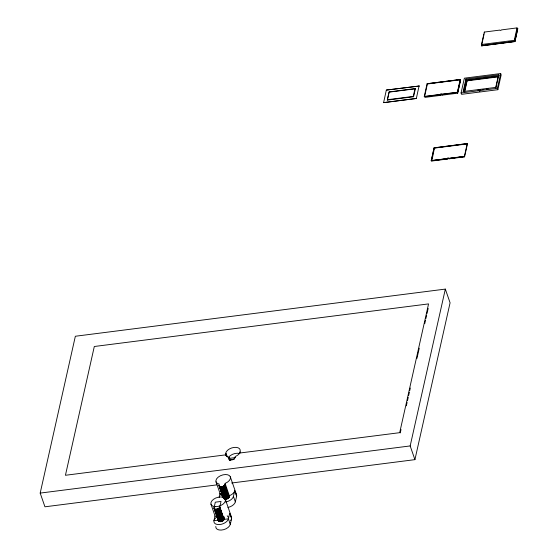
<?xml version="1.0" encoding="UTF-8"?>
<svg xmlns="http://www.w3.org/2000/svg" width="558" height="558" viewBox="0 0 558 558"><rect width="100%" height="100%" fill="white"/><g stroke="black" fill="none" stroke-linecap="round" stroke-linejoin="round"><path stroke-width="0.84" d="M214.021 507.94L214.46 508.924L215.841 509.335L219.015 508.199L219.747 507.131L221.024 501.447L215.304 502.179L214.021 507.94L218.562 521.095C221.142 522.909 225.139 520.147 224.581 516.959M219.05 485.509C220.11 488.655 225.446 486.018 225.306 483.305A7.582 4.415 -19.1 0 0 229.519 475.702A7.582 4.415 -19.1 0 0 218.185 477.146A7.582 4.415 -19.1 0 0 219.148 484.086L219.05 485.509L223.305 497.848M226.96 456.646L225.871 453.515A7.582 4.415 -19.1 0 0 229.059 457.302C227.58 461.843 235.567 460.169 235.218 456.514A7.582 4.415 -19.1 0 0 239.654 453.194M442.034 95.188L441.699 94.232L457.351 92.237L460.141 79.808L427.393 83.979L424.61 96.408L424.945 97.371L440.597 95.376A0.76 0.439 -19.1 0 1 442.034 95.174L457.686 93.193L460.476 80.764L460.141 79.808M431.215 160.697L447.258 158.653A0.76 0.439 -19.1 0 1 448.074 157.907A0.76 0.439 -19.1 0 1 448.597 158.479L464.675 156.547L448.632 158.591A0.76 0.439 -19.1 0 0 448.73 158.374L464.389 156.366L467.172 143.936L434.431 148.107L431.808 161.018L447.46 159.023A0.76 0.439 -19.1 0 1 448.904 158.828L464.556 156.847L467.527 143.559L434.103 147.821L431.25 160.809L447.293 158.765A0.76 0.439 -19.1 0 1 447.286 158.556L431.641 160.537M448.897 158.842L448.737 158.36M216.964 484.874L44.94 506.804L40.19 493.091L75.351 336.251L445.333 289.093L450.083 302.806L414.922 459.646L231.661 483.005M215.018 515.864L213.944 520.67L218.199 520.133M219.148 497.443L220.047 493.439M220.87 486.911L225.139 499.243L227.594 498.601L228.822 497.52L229.338 495.727L225.069 483.395M228.41 518.828L229.666 513.221L231.57 518.717L230.314 524.325L228.41 518.828L223.305 519.477M227.95 507.431A7.582 4.415 -19.1 0 0 235.337 501.893L233.439 496.397L234.695 490.796A7.582 4.415 -19.1 0 1 229.575 495.637L229.338 495.727M235.337 501.893L236.599 496.285A7.582 4.415 -19.1 0 0 235.846 493.663M419.079 85.897L416.345 98.466L383.597 102.637L386.338 90.075L419.128 86.037L386.338 90.075M387.308 100.098L389.142 91.931L415.417 88.582L413.583 96.75L387.308 100.098L389.142 91.931M413.583 96.75L413.248 96.429L414.957 88.82L415.417 88.582M440.241 94.574A0.76 0.439 -19.1 0 1 441.057 93.835A0.76 0.439 -19.1 0 1 441.587 94.4L457.644 92.419L460.51 79.487L427.086 83.742L424.22 96.68L440.262 94.63M431.25 160.809L434.103 147.821M461.061 92.963L464.375 78.176L500.693 73.544L501.168 74.918L497.855 89.705L461.536 94.337L461.061 92.963L497.38 88.331L500.693 73.544M463.649 91.665L466.272 79.982L499.152 75.79L498.817 74.835L465.937 79.027L463.133 91.547L478.848 89.538A0.76 0.439 -19.1 0 0 479.169 89.922L479.482 90.745M464.423 91.847L466.983 80.429L498.196 76.446L498.336 76.858L467.123 80.84L464.744 91.442M481.519 44.5L484.309 32.071L499.961 30.076A0.76 0.439 -19.1 0 0 501.391 29.909L517.05 27.9L517.385 28.863L514.595 41.292L481.854 45.463L481.519 44.5L514.267 40.329L517.05 27.9M514.922 41.578L517.775 28.591L514.922 41.578L481.498 45.84L483.988 34.463M400.253 432.924L401.014 429.534M406.336 405.812L407.096 402.43M407.473 400.735L408.233 397.345M408.609 395.65L409.37 392.26M409.753 390.565L410.318 388.026M416.965 358.369L419.246 348.206M424.757 323.633L425.517 320.243M425.894 318.548L426.654 315.158M427.037 313.463L428.174 308.386M479.35 90.591L479.378 90.473A0.76 0.439 -19.1 0 1 479.043 90.229M479.74 90.703L479.782 89.838A0.76 0.439 -19.1 0 0 480.292 89.357L496.013 87.355M479.971 90.389L479.761 89.852M414.922 459.646L410.172 445.933L445.333 289.093M495.637 87.871L498.196 76.446M495.957 87.467L498.817 74.835M219.064 485.39L223.479 498.008M214.035 507.822L218.736 521.256M228.982 458.606L229.519 460.169M218.317 520.119L218.562 521.095M480.473 89.936L480.487 89.901A0.76 0.439 -19.1 0 1 480.368 90.117M440.597 95.376L440.262 94.414L424.61 96.408M447.46 159.023L447.293 158.542M479.88 90.598L479.727 89.991M479.629 90.11L479.692 90.724M514.888 41.473L481.498 45.84M389.358 92.084L414.957 88.82M387.65 99.694L413.248 96.429M477.92 90.124L480.452 89.803M482.133 89.587L483.821 89.378M486.353 89.05L488.041 88.841M434.138 147.926L467.527 143.559M225.864 454.833L65.439 475.276L94.309 346.497L428.558 303.901L399.688 432.68L239.298 453.082A7.582 4.415 -19.1 0 0 234.032 447.418A7.582 4.415 -19.1 0 0 225.844 454.798L226.241 455.928A7.582 4.415 -19.1 0 1 226.192 453.898L227.357 456.946M229.491 458.348L235.539 457.574M229.966 459.715L234.283 459.164M40.19 493.091L410.172 445.933M479.294 90.194L479.601 90.745M514.267 40.329L514.595 41.292M484.309 32.071L484.637 33.034M497.38 88.331L497.855 89.705M480.292 89.357L480.626 90.319M478.848 89.538L479.231 90.64A0.76 0.439 -19.1 0 1 480.494 90.117M466.983 80.429L467.123 80.84M465.937 79.027L466.272 79.982M457.644 92.419L460.51 79.487L427.086 83.742M457.351 92.237L457.686 93.193M464.389 156.366L464.556 156.847M416.345 98.466L383.597 102.637M229.268 457.337L230.349 460.462M228.961 458.725L229.498 460.399M230.308 476.769L236.571 494.862M234.695 490.796L236.599 496.285M224.804 484.588L229.073 496.92M224.776 484.707L229.045 497.038M224.734 484.825L228.954 497.276M224.623 485.062L228.892 497.394M224.553 485.188L228.822 497.52M224.469 485.307L228.738 497.638M224.372 485.425L228.647 497.757M224.274 485.544L228.543 497.875M224.163 485.655L228.431 497.987M224.044 485.767L228.313 498.099M223.911 485.879L228.18 498.21M223.779 485.983L228.048 498.315M223.632 486.081L227.901 498.413M223.486 486.178L227.755 498.51M223.326 486.269L227.594 498.601M223.165 486.36L227.434 498.692M222.998 486.443L227.266 498.775M222.823 486.52L227.099 498.845M222.649 486.59L226.925 498.922M222.475 486.653L226.743 498.985M222.293 486.709L226.569 499.04M222.112 486.757L226.388 499.089M221.931 486.799L226.206 499.131M221.749 486.841L226.025 499.173M221.568 486.869L225.844 499.201M221.393 486.89L225.662 499.222M221.212 486.904L225.481 499.236M221.038 486.911L231.542 517.287M220.703 486.897L224.972 499.229M220.543 486.883L224.811 499.215M220.382 486.862L224.372 498.371M220.236 486.827L224.218 498.336M220.089 486.792L224.072 498.301M219.957 486.743L223.939 498.259M219.824 486.695L223.814 498.203M219.594 486.569L223.688 498.148M219.064 485.851L223.116 497.569M215.981 481.735L220.34 494.325M219.775 507.013L224.044 519.345M219.768 507.055L224.016 519.463M219.706 507.257L223.925 519.707M219.594 507.494L223.863 519.826M219.524 507.613L223.793 519.944M219.44 507.738L223.709 520.07M219.35 507.857L223.619 520.189M219.245 507.968L223.514 520.3M219.134 508.087L223.402 520.419M219.015 508.199L223.284 520.53M218.882 508.303L223.158 520.635M218.75 508.408L223.019 520.74M218.603 508.512L222.872 520.844M218.457 508.61L222.726 520.942M218.297 508.701L222.565 521.033M218.136 508.791L222.405 521.123M217.969 508.868L222.237 521.2M217.801 508.945L222.07 521.277M217.627 509.015L221.896 521.346M217.446 509.077L221.714 521.409M217.264 509.14L221.54 521.472M217.09 509.189L221.359 521.521M216.902 509.231L221.177 521.563M216.72 509.266L220.996 521.597M216.539 509.294L220.815 521.625M216.364 509.321L220.633 521.653M216.183 509.335L220.459 521.667M216.009 509.342L220.284 521.674M215.841 509.335L220.11 521.667M215.674 509.328L219.943 521.66M215.514 509.315L219.782 521.646M215.353 509.294L219.629 521.618M215.207 509.259L219.475 521.591M215.06 509.224L219.329 521.556M214.928 509.175L219.196 521.507M214.795 509.126L219.064 521.458M214.565 509.001L218.945 521.395M214.035 508.275L218.373 520.816M210.952 504.16L215.255 516.575M228.459 457.483A7.582 4.415 -19.1 0 1 239.787 453.563M230.196 522.637A7.582 4.415 -19.1 0 1 223.612 529.695A7.582 4.415 -19.1 0 1 215.793 526.466M230.817 516.087A7.582 4.415 -19.1 0 1 230.67 520.537M227.183 515.815A7.582 4.415 -19.1 0 1 225.592 522.428A7.582 4.415 -19.1 0 1 215.541 523.913A7.582 4.415 -19.1 0 1 216.281 517.426M233.439 496.397A7.582 4.415 -19.1 0 1 225.592 502.019M223.04 496.334A7.582 4.415 -19.1 0 1 220.159 493.516M240.261 451.973A7.582 4.415 -19.1 0 1 239.849 452.887M479.901 91.547A0.76 0.439 -19.1 0 1 479.545 91.589M479.713 90.996A0.76 0.439 -19.1 0 1 479.35 91.038M479.183 90.501A0.76 0.439 -19.1 0 1 480.605 90.124M215.611 506.664A7.582 4.415 -19.1 0 0 225.369 499.466A7.582 4.415 -19.1 0 0 213.505 499.305A7.582 4.415 -19.1 0 0 215.611 506.664"/></g></svg>
